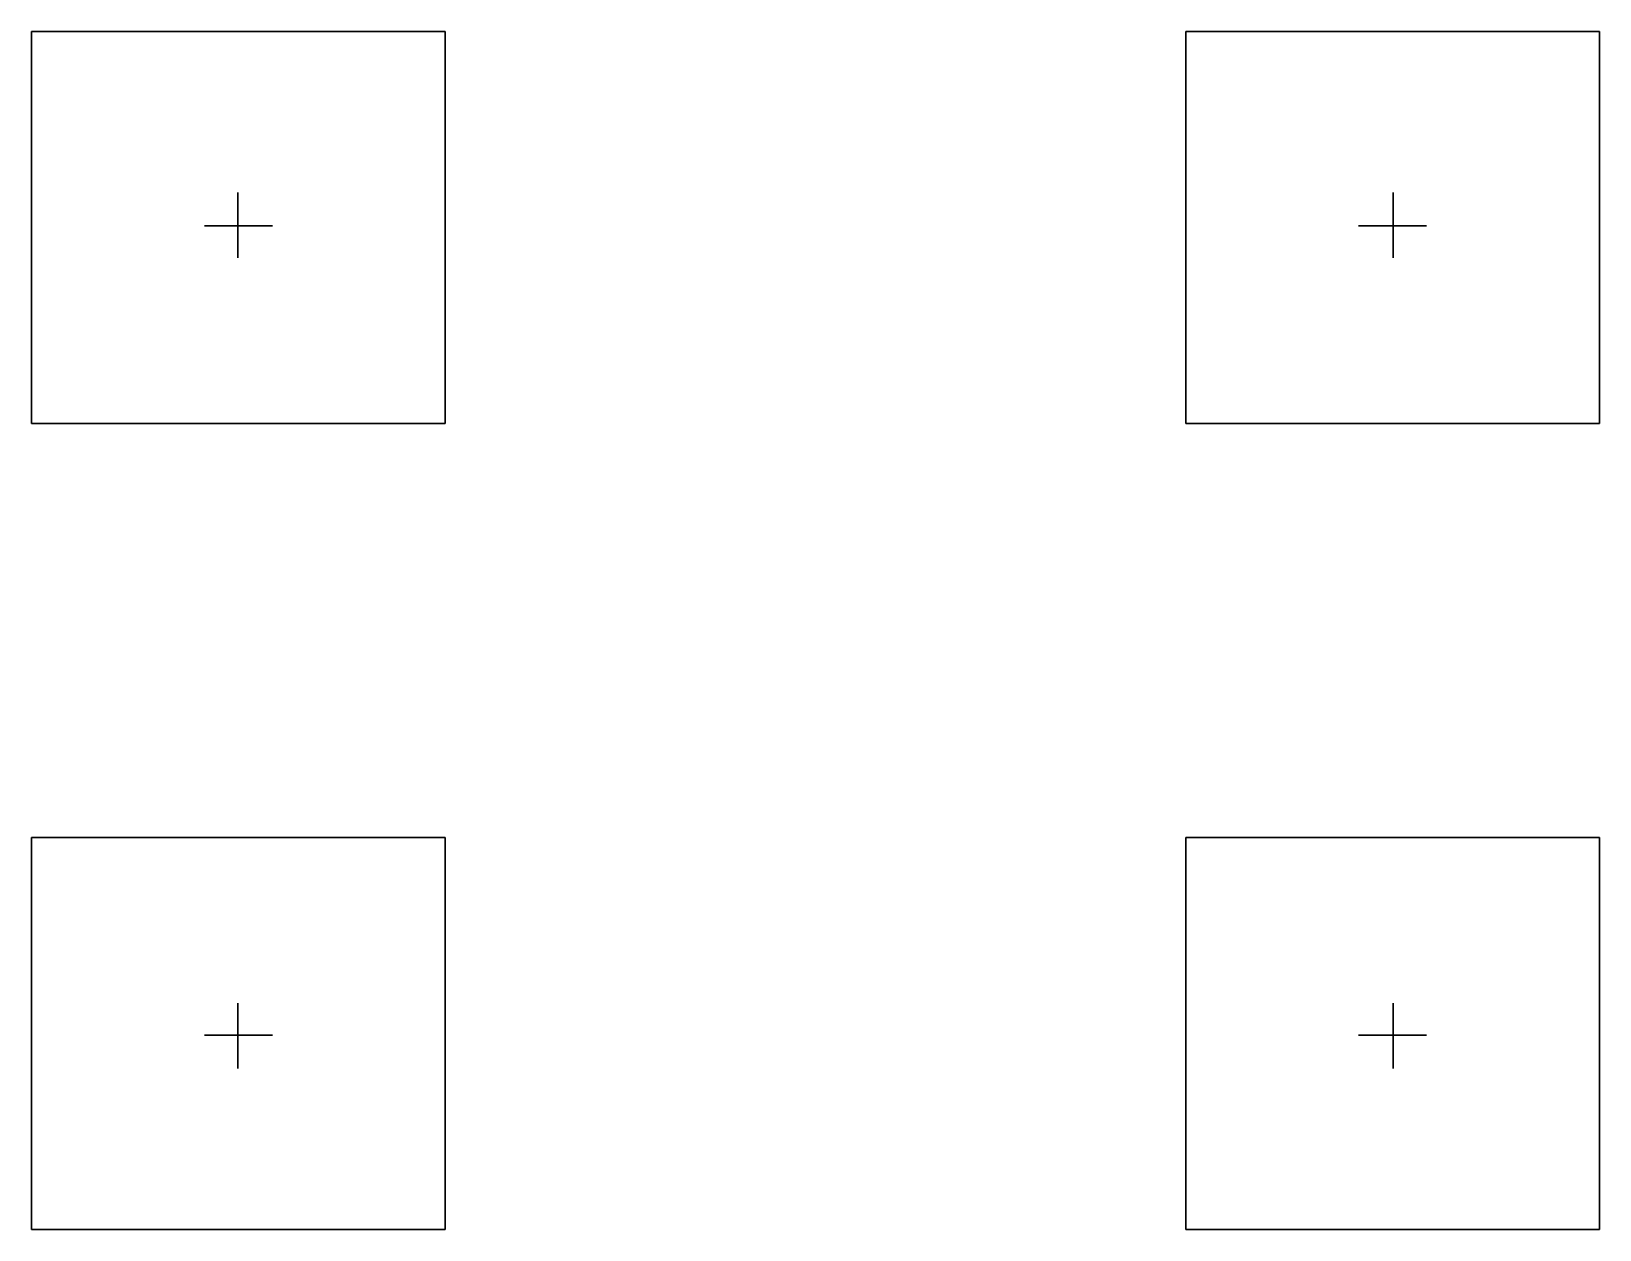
# Model space of a CAD drawing. Extents: x -180 to 180, y -130 to 145.
import ezdxf

# ---------------------------------------------------------------- set-up
doc = ezdxf.new("R2010")
doc.units = 0

msp = doc.modelspace()

# ---------------------------------------------------------------- linework, layer by layer
for points in [[(-180, 145, 127.386902), (-85, 145, 127.386902), (-85, 55, 127.386902), (-180, 55, 127.386902)], [(-180, 145, 127.386902), (-180, 55, 127.386902), (-85, 55, 127.386902), (-85, 145, 127.386902)], [(85, 55, 127.386902), (85, 145, 127.386902), (180, 145, 127.386902), (180, 55, 127.386902)], [(85, 55, 127.386902), (180, 55, 127.386902), (180, 145, 127.386902), (85, 145, 127.386902)], [(-132.584702, 93, 125), (-132.584686, 108, 125), (-132.584686, 108, 223.350006), (-132.584702, 93, 223.350006)], [(-132.584686, 108, 223.350006), (-132.584686, 108, 125), (-132.584702, 93, 125), (-132.584702, 93, 223.350006)], [(132.584686, 108, 223.350006), (132.584686, 108, 125), (132.584702, 93, 125), (132.584702, 93, 223.350006)], [(132.584702, 93, 125), (132.584686, 108, 125), (132.584686, 108, 223.350006), (132.584702, 93, 223.350006)], [(-124.679993, 100.39933, 125), (-140.279999, 100.39933, 125), (-140.279999, 100.39933, 223.350006), (-124.679993, 100.39933, 223.350006)], [(-140.279999, 100.39933, 223.350006), (-140.279999, 100.39933, 125), (-124.679993, 100.39933, 125), (-124.679993, 100.39933, 223.350006)], [(140.279999, 100.39933, 223.350006), (140.279999, 100.39933, 125), (124.679993, 100.39933, 125), (124.679993, 100.39933, 223.350006)], [(124.679993, 100.39933, 125), (140.279999, 100.39933, 125), (140.279999, 100.39933, 223.350006), (124.679993, 100.39933, 223.350006)], [(-85, -40, 127.386902), (-85, -130, 127.386902), (-180, -130, 127.386902), (-180, -40, 127.386902)], [(-85, -40, 127.386902), (-180, -40, 127.386902), (-180, -130, 127.386902), (-85, -130, 127.386902)], [(180, -130, 127.386902), (85, -130, 127.386902), (85, -40, 127.386902), (180, -40, 127.386902)], [(180, -130, 127.386902), (180, -40, 127.386902), (85, -40, 127.386902), (85, -130, 127.386902)], [(-132.584686, -93, 223.350006), (-132.584686, -93, 125), (-132.584702, -78, 125), (-132.584702, -78, 223.350006)], [(-132.584702, -78, 125), (-132.584686, -93, 125), (-132.584686, -93, 223.350006), (-132.584702, -78, 223.350006)], [(132.584702, -78, 125), (132.584686, -93, 125), (132.584686, -93, 223.350006), (132.584702, -78, 223.350006)], [(132.584686, -93, 223.350006), (132.584686, -93, 125), (132.584702, -78, 125), (132.584702, -78, 223.350006)], [(-140.279999, -85.39933, 223.350006), (-140.279999, -85.39933, 125), (-124.679993, -85.39933, 125), (-124.679993, -85.39933, 223.350006)], [(-124.679993, -85.39933, 125), (-140.279999, -85.39933, 125), (-140.279999, -85.39933, 223.350006), (-124.679993, -85.39933, 223.350006)], [(124.679993, -85.39933, 125), (140.279999, -85.39933, 125), (140.279999, -85.39933, 223.350006), (124.679993, -85.39933, 223.350006)], [(140.279999, -85.39933, 223.350006), (140.279999, -85.39933, 125), (124.679993, -85.39933, 125), (124.679993, -85.39933, 223.350006)]]:
    msp.add_3dface(points)

doc.saveas('drawing.dxf')
